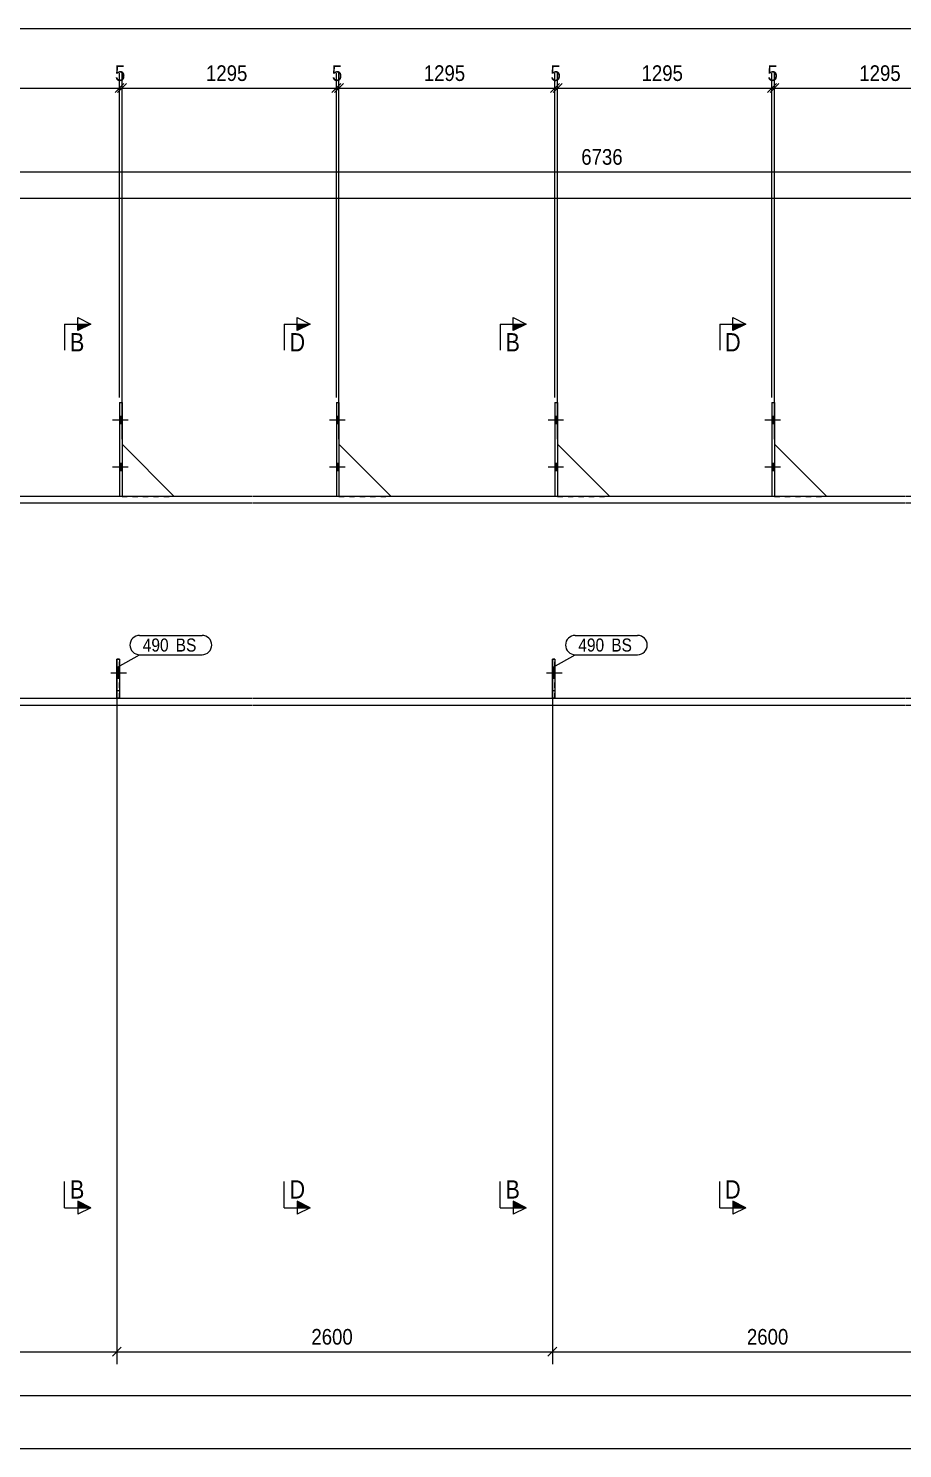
# Model space of a CAD drawing. Header units: millimetres. Extents: x 2 to 1174, y 1 to 825.
# Drawn here: x 302.2 to 469.7, y 292.7 to 565 of the extents above; entities that cross this region are included whole.
import ezdxf

# ---------------------------------------------------------------- set-up
doc = ezdxf.new("R2010")
doc.units = ezdxf.units.MM
for name, pattern in [('XKITLINE00', [0]), ('XKITLINE01', [4, 1, -1, 1, -1]), ('XKITLINE02', [4, 2, -2])]:
    doc.linetypes.add(name, pattern=pattern)
for name, color, linetype, lineweight in [('Bolt', 3, 'Continuous', 0), ('Dimensions', 7, 'Continuous', 0), ('Part', 2, 'Continuous', 0), ('PartMark', 7, 'Continuous', 0), ('Section', 6, 'Continuous', 0)]:
    doc.layers.add(name, color=color, linetype=linetype, lineweight=lineweight)
doc.styles.add('ARIAL', font='ARIAL.TTF')

# ---------------------------------------------------------------- blocks, each defined once
blk = doc.blocks.new('*A14')
at = {"layer": 'Part', "color": 7, "linetype": 'XKITLINE01', "lineweight": 0}
for p, q in [((319.12, 444.04), (319.12, 436.54)), ((319.62, 444.04), (319.12, 444.04)), ((319.62, 436.54), (319.62, 444.04)), ((319.12, 438.04), (319.62, 438.04)), ((319.12, 436.54), (319.62, 436.54))]:
    blk.add_line(p, q, dxfattribs=at)
blk = doc.blocks.new('*A15')
at = {"layer": 'Part', "color": 2, "linetype": 'XKITLINE00', "lineweight": 0}
for p, q in [((319.12, 436.54), (319.12, 444.04)), ((319.12, 444.04), (319.62, 444.04)), ((319.62, 444.04), (319.62, 436.54))]:
    blk.add_line(p, q, dxfattribs=at)
at = {"layer": 'Part', "color": 7, "linetype": 'XKITLINE01', "lineweight": 0}
for p, q in [((319.12, 438.04), (319.62, 438.04)), ((319.62, 436.54), (319.12, 436.54))]:
    blk.add_line(p, q, dxfattribs=at)
blk = doc.blocks.new('*A16')
at = {"layer": 'Part', "color": 2, "linetype": 'XKITLINE00', "lineweight": 0}
blk.add_line((330.12, 475.24), (320.12, 485.24), dxfattribs=at)
at = {"layer": 'Part', "color": 7, "linetype": 'XKITLINE01', "lineweight": 0}
for p, q in [((320.12, 485.24), (320.12, 475.24)), ((320.12, 475.24), (330.12, 475.24))]:
    blk.add_line(p, q, dxfattribs=at)
blk = doc.blocks.new('*A17')
at = {"layer": 'Part', "color": 2, "linetype": 'XKITLINE00', "lineweight": 0}
for p, q in [((319.62, 493.24), (320.12, 493.24)), ((319.62, 493.24), (319.62, 475.24)), ((320.12, 493.24), (320.12, 475.24))]:
    blk.add_line(p, q, dxfattribs=at)
at = {"layer": 'Part', "color": 7, "linetype": 'XKITLINE01', "lineweight": 0}
blk.add_line((320.12, 475.24), (319.62, 475.24), dxfattribs=at)
blk = doc.blocks.new('*A18')
at = {"layer": 'Part', "color": 2, "linetype": 'XKITLINE00', "lineweight": 0}
blk.add_line((371.7, 475.24), (361.7, 485.24), dxfattribs=at)
at = {"layer": 'Part', "color": 7, "linetype": 'XKITLINE01', "lineweight": 0}
for p, q in [((361.7, 485.24), (361.7, 475.24)), ((361.7, 475.24), (371.7, 475.24))]:
    blk.add_line(p, q, dxfattribs=at)
blk = doc.blocks.new('*A19')
at = {"layer": 'Part', "color": 2, "linetype": 'XKITLINE00', "lineweight": 0}
for p, q in [((361.2, 493.24), (361.7, 493.24)), ((361.2, 493.24), (361.2, 475.24)), ((361.7, 493.24), (361.7, 475.24))]:
    blk.add_line(p, q, dxfattribs=at)
at = {"layer": 'Part', "color": 7, "linetype": 'XKITLINE01', "lineweight": 0}
blk.add_line((361.7, 475.24), (361.2, 475.24), dxfattribs=at)
blk = doc.blocks.new('*A20')
at = {"layer": 'Part', "color": 7, "linetype": 'XKITLINE01', "lineweight": 0}
for p, q in [((402.6, 444.04), (402.6, 436.54)), ((403.1, 444.04), (402.6, 444.04)), ((403.1, 436.54), (403.1, 444.04)), ((402.6, 438.04), (403.1, 438.04)), ((402.6, 436.54), (403.1, 436.54))]:
    blk.add_line(p, q, dxfattribs=at)
blk = doc.blocks.new('*A21')
at = {"layer": 'Part', "color": 2, "linetype": 'XKITLINE00', "lineweight": 0}
for p, q in [((402.6, 436.54), (402.6, 444.04)), ((402.6, 444.04), (403.1, 444.04)), ((403.1, 444.04), (403.1, 436.54))]:
    blk.add_line(p, q, dxfattribs=at)
at = {"layer": 'Part', "color": 7, "linetype": 'XKITLINE01', "lineweight": 0}
for p, q in [((402.6, 438.04), (403.1, 438.04)), ((403.1, 436.54), (402.6, 436.54))]:
    blk.add_line(p, q, dxfattribs=at)
blk = doc.blocks.new('*A22')
at = {"layer": 'Part', "color": 2, "linetype": 'XKITLINE00', "lineweight": 0}
blk.add_line((413.6, 475.24), (403.6, 485.24), dxfattribs=at)
at = {"layer": 'Part', "color": 7, "linetype": 'XKITLINE01', "lineweight": 0}
for p, q in [((403.6, 485.24), (403.6, 475.24)), ((403.6, 475.24), (413.6, 475.24))]:
    blk.add_line(p, q, dxfattribs=at)
blk = doc.blocks.new('*A23')
at = {"layer": 'Part', "color": 2, "linetype": 'XKITLINE00', "lineweight": 0}
for p, q in [((403.1, 493.24), (403.6, 493.24)), ((403.1, 493.24), (403.1, 475.24)), ((403.6, 493.24), (403.6, 475.24))]:
    blk.add_line(p, q, dxfattribs=at)
at = {"layer": 'Part', "color": 7, "linetype": 'XKITLINE01', "lineweight": 0}
blk.add_line((403.6, 475.24), (403.1, 475.24), dxfattribs=at)
blk = doc.blocks.new('*A24')
at = {"layer": 'Part', "color": 2, "linetype": 'XKITLINE00', "lineweight": 0}
blk.add_line((455.18, 475.24), (445.18, 485.24), dxfattribs=at)
at = {"layer": 'Part', "color": 7, "linetype": 'XKITLINE01', "lineweight": 0}
for p, q in [((445.18, 485.24), (445.18, 475.24)), ((445.18, 475.24), (455.18, 475.24))]:
    blk.add_line(p, q, dxfattribs=at)
blk = doc.blocks.new('*A25')
at = {"layer": 'Part', "color": 2, "linetype": 'XKITLINE00', "lineweight": 0}
for p, q in [((444.68, 493.24), (445.18, 493.24)), ((444.68, 493.24), (444.68, 475.24)), ((445.18, 493.24), (445.18, 475.24))]:
    blk.add_line(p, q, dxfattribs=at)
at = {"layer": 'Part', "color": 7, "linetype": 'XKITLINE01', "lineweight": 0}
blk.add_line((445.18, 475.24), (444.68, 475.24), dxfattribs=at)
blk = doc.blocks.new('*A58')
at = {"layer": 'Bolt', "color": 3, "linetype": 'XKITLINE02', "lineweight": 0}
for p, q in [((320.97, 441.34), (317.97, 441.34)), ((319.62, 442.32), (319.12, 442.32)), ((319.62, 440.36), (319.12, 440.36))]:
    blk.add_line(p, q, dxfattribs=at)
blk = doc.blocks.new('*A59')
at = {"layer": 'Bolt'}
blk.add_hatch(color=3, dxfattribs=at).paths.add_polyline_path([(319.62, 440.36), (319.12, 440.36), (319.12, 442.32), (319.62, 442.32)], flags=17)
at = {"layer": 'Bolt', "color": 3, "linetype": 'XKITLINE00', "lineweight": 0}
for p, q in [((320.97, 441.34), (317.97, 441.34)), ((319.62, 442.32), (319.12, 442.32)), ((319.62, 440.36), (319.12, 440.36))]:
    blk.add_line(p, q, dxfattribs=at)
blk = doc.blocks.new('*A60')
at = {"layer": 'Bolt'}
for points in [[(319.62, 490.54), (320.12, 490.54), (320.12, 489.14), (319.62, 489.14)], [(319.62, 490.54), (320.12, 490.54), (320.12, 489.14), (319.62, 489.14)], [(319.62, 481.54), (320.12, 481.54), (320.12, 480.14), (319.62, 480.14)], [(319.62, 481.54), (320.12, 481.54), (320.12, 480.14), (319.62, 480.14)]]:
    blk.add_hatch(color=3, dxfattribs=at).paths.add_polyline_path(points, flags=17)
at = {"layer": 'Bolt', "color": 3, "linetype": 'XKITLINE00', "lineweight": 0}
for p, q in [((320.12, 490.54), (319.62, 490.54)), ((320.12, 490.54), (319.62, 490.54)), ((321.28, 489.84), (318.28, 489.84)), ((321.28, 489.84), (318.28, 489.84)), ((320.12, 489.14), (319.62, 489.14)), ((320.12, 489.14), (319.62, 489.14)), ((321.28, 480.84), (318.28, 480.84)), ((321.28, 480.84), (318.28, 480.84)), ((320.12, 481.54), (319.62, 481.54)), ((320.12, 481.54), (319.62, 481.54)), ((320.12, 480.14), (319.62, 480.14)), ((320.12, 480.14), (319.62, 480.14))]:
    blk.add_line(p, q, dxfattribs=at)
blk = doc.blocks.new('*A61')
at = {"layer": 'Bolt'}
for points in [[(361.2, 490.54), (361.7, 490.54), (361.7, 489.14), (361.2, 489.14)], [(361.2, 490.54), (361.7, 490.54), (361.7, 489.14), (361.2, 489.14)], [(361.2, 481.54), (361.7, 481.54), (361.7, 480.14), (361.2, 480.14)], [(361.2, 481.54), (361.7, 481.54), (361.7, 480.14), (361.2, 480.14)]]:
    blk.add_hatch(color=3, dxfattribs=at).paths.add_polyline_path(points, flags=17)
at = {"layer": 'Bolt', "color": 3, "linetype": 'XKITLINE00', "lineweight": 0}
for p, q in [((361.7, 490.54), (361.2, 490.54)), ((361.7, 490.54), (361.2, 490.54)), ((362.86, 489.84), (359.86, 489.84)), ((362.86, 489.84), (359.86, 489.84)), ((361.7, 489.14), (361.2, 489.14)), ((361.7, 489.14), (361.2, 489.14)), ((362.86, 480.84), (359.86, 480.84)), ((362.86, 480.84), (359.86, 480.84)), ((361.7, 481.54), (361.2, 481.54)), ((361.7, 481.54), (361.2, 481.54)), ((361.7, 480.14), (361.2, 480.14)), ((361.7, 480.14), (361.2, 480.14))]:
    blk.add_line(p, q, dxfattribs=at)
blk = doc.blocks.new('*A62')
at = {"layer": 'Bolt', "color": 3, "linetype": 'XKITLINE02', "lineweight": 0}
for p, q in [((404.45, 441.34), (401.45, 441.34)), ((403.1, 442.32), (402.6, 442.32)), ((403.1, 440.36), (402.6, 440.36))]:
    blk.add_line(p, q, dxfattribs=at)
blk = doc.blocks.new('*A63')
at = {"layer": 'Bolt'}
blk.add_hatch(color=3, dxfattribs=at).paths.add_polyline_path([(403.1, 440.36), (402.6, 440.36), (402.6, 442.32), (403.1, 442.32)], flags=17)
at = {"layer": 'Bolt', "color": 3, "linetype": 'XKITLINE00', "lineweight": 0}
for p, q in [((404.45, 441.34), (401.45, 441.34)), ((403.1, 442.32), (402.6, 442.32)), ((403.1, 440.36), (402.6, 440.36))]:
    blk.add_line(p, q, dxfattribs=at)
blk = doc.blocks.new('*A64')
at = {"layer": 'Bolt'}
for points in [[(403.1, 490.54), (403.6, 490.54), (403.6, 489.14), (403.1, 489.14)], [(403.1, 490.54), (403.6, 490.54), (403.6, 489.14), (403.1, 489.14)], [(403.1, 481.54), (403.6, 481.54), (403.6, 480.14), (403.1, 480.14)], [(403.1, 481.54), (403.6, 481.54), (403.6, 480.14), (403.1, 480.14)]]:
    blk.add_hatch(color=3, dxfattribs=at).paths.add_polyline_path(points, flags=17)
at = {"layer": 'Bolt', "color": 3, "linetype": 'XKITLINE00', "lineweight": 0}
for p, q in [((403.6, 490.54), (403.1, 490.54)), ((403.6, 490.54), (403.1, 490.54)), ((404.76, 489.84), (401.76, 489.84)), ((404.76, 489.84), (401.76, 489.84)), ((403.6, 489.14), (403.1, 489.14)), ((403.6, 489.14), (403.1, 489.14)), ((404.76, 480.84), (401.76, 480.84)), ((404.76, 480.84), (401.76, 480.84)), ((403.6, 481.54), (403.1, 481.54)), ((403.6, 481.54), (403.1, 481.54)), ((403.6, 480.14), (403.1, 480.14)), ((403.6, 480.14), (403.1, 480.14))]:
    blk.add_line(p, q, dxfattribs=at)
blk = doc.blocks.new('*A65')
at = {"layer": 'Bolt'}
for points in [[(444.68, 490.54), (445.18, 490.54), (445.18, 489.14), (444.68, 489.14)], [(444.68, 490.54), (445.18, 490.54), (445.18, 489.14), (444.68, 489.14)], [(444.68, 481.54), (445.18, 481.54), (445.18, 480.14), (444.68, 480.14)], [(444.68, 481.54), (445.18, 481.54), (445.18, 480.14), (444.68, 480.14)]]:
    blk.add_hatch(color=3, dxfattribs=at).paths.add_polyline_path(points, flags=17)
at = {"layer": 'Bolt', "color": 3, "linetype": 'XKITLINE00', "lineweight": 0}
for p, q in [((445.18, 490.54), (444.68, 490.54)), ((445.18, 490.54), (444.68, 490.54)), ((446.34, 489.84), (443.34, 489.84)), ((446.34, 489.84), (443.34, 489.84)), ((445.18, 489.14), (444.68, 489.14)), ((445.18, 489.14), (444.68, 489.14)), ((446.34, 480.84), (443.34, 480.84)), ((446.34, 480.84), (443.34, 480.84)), ((445.18, 481.54), (444.68, 481.54)), ((445.18, 481.54), (444.68, 481.54)), ((445.18, 480.14), (444.68, 480.14)), ((445.18, 480.14), (444.68, 480.14))]:
    blk.add_line(p, q, dxfattribs=at)
blk = doc.blocks.new('*A77')
at = {"layer": 'Part'}
blk.add_hatch(color=2, dxfattribs=at).paths.add_polyline_path([(511.37, 476.64), (512.97, 476.64), (512.17, 475.24)], flags=17)
at = {"layer": 'Part', "color": 2, "linetype": 'XKITLINE00', "lineweight": 0}
for p, q in [((512.17, 475.24), (511.37, 476.64)), ((511.37, 476.64), (512.97, 476.64)), ((512.97, 476.64), (512.17, 475.24)), ((345.12, 475.24), (100.86, 475.24)), ((345.12, 473.94), (100.86, 473.94)), ((386.7, 475.24), (345.22, 475.24)), ((386.7, 473.94), (345.22, 473.94)), ((428.6, 475.24), (386.8, 475.24)), ((428.6, 473.94), (386.8, 473.94)), ((470.18, 475.24), (428.7, 475.24)), ((470.18, 473.94), (428.7, 473.94)), ((512.08, 475.24), (470.28, 475.24)), ((512.08, 473.94), (470.28, 473.94)), ((530.81, 475.24), (512.18, 475.24)), ((530.81, 473.94), (512.18, 473.94)), ((530.81, 474.24), (530.81, 473.94)), ((100.86, 436.54), (345.12, 436.54)), ((345.22, 436.54), (386.7, 436.54)), ((386.8, 436.54), (428.6, 436.54)), ((428.7, 436.54), (470.18, 436.54)), ((470.28, 436.54), (512.08, 436.54)), ((512.18, 436.54), (530.81, 436.54)), ((530.81, 435.24), (530.81, 436.54)), ((100.86, 435.24), (345.12, 435.24)), ((345.22, 435.24), (386.7, 435.24)), ((386.8, 435.24), (428.6, 435.24)), ((428.7, 435.24), (470.18, 435.24)), ((470.28, 435.24), (512.08, 435.24)), ((512.18, 435.24), (530.81, 435.24))]:
    blk.add_line(p, q, dxfattribs=at)
at = {"layer": 'Part', "color": 7, "linetype": 'XKITLINE01', "lineweight": 0}
for p, q in [((100.86, 475.24), (100.86, 435.24)), ((530.81, 475.24), (530.81, 474.24)), ((530.81, 436.54), (530.81, 473.94))]:
    blk.add_line(p, q, dxfattribs=at)
at = {"layer": 'Part', "color": 2, "linetype": 'XKITLINE00', "lineweight": 0}
blk.add_circle((512.17, 476.14), 1, dxfattribs=at)
blk = doc.blocks.new('*A182')
at = {"layer": 'Dimensions', "color": 7, "linetype": 'XKITLINE00', "lineweight": 0}
blk.add_line((98.86, 564.98), (933.27, 564.98), dxfattribs=at)
blk = doc.blocks.new('*A194')
at = {"layer": 'Dimensions', "color": 7, "linetype": 'XKITLINE00', "lineweight": 0}
blk.add_line((100.86, 302.83), (885.64, 302.83), dxfattribs=at)
blk = doc.blocks.new('*A196')
at = {"layer": 'Dimensions', "color": 7, "linetype": 'XKITLINE00', "lineweight": 0}
blk.add_line((100.86, 532.45), (929.9, 532.45), dxfattribs=at)
blk = doc.blocks.new('*A197')
at = {"layer": 'Dimensions', "color": 7, "linetype": 'XKITLINE00', "lineweight": 0}
blk.add_line((100.86, 292.68), (917.23, 292.68), dxfattribs=at)
blk = doc.blocks.new('*A218')
at = {"layer": 'PartMark', "color": 7, "linetype": 'XKITLINE00', "lineweight": 0}
for p, q in [((406.97, 448.6), (418.93, 448.6)), ((402.73, 442.51), (406.97, 444.9)), ((406.97, 444.9), (418.93, 444.9))]:
    blk.add_line(p, q, dxfattribs=at)
for centre, start, end in [((406.97, 446.75), 90, 270), ((418.93, 446.75), 270, 90)]:
    blk.add_arc(centre, 1.85, start, end, dxfattribs=at)
at = {"layer": 'PartMark', "color": 3, "style": 'ARIAL', "width": 0.85}
for s, p in [('490', (407.57, 445.5)), ('BS', (413.88, 445.5))]:
    blk.add_text(s, height=2.5, dxfattribs=at).set_placement(p)
blk = doc.blocks.new('*A219')
at = {"layer": 'PartMark', "color": 7, "linetype": 'XKITLINE00', "lineweight": 0}
for p, q in [((323.49, 448.6), (335.45, 448.6)), ((319.25, 442.51), (323.49, 444.9)), ((323.49, 444.9), (335.45, 444.9))]:
    blk.add_line(p, q, dxfattribs=at)
for centre, start, end in [((323.49, 446.75), 90, 270), ((335.45, 446.75), 270, 90)]:
    blk.add_arc(centre, 1.85, start, end, dxfattribs=at)
at = {"layer": 'PartMark', "color": 3, "style": 'ARIAL', "width": 0.85}
for s, p in [('490', (324.09, 445.5)), ('BS', (330.4, 445.5))]:
    blk.add_text(s, height=2.5, dxfattribs=at).set_placement(p)
blk = doc.blocks.new('*A223')
at = {"layer": 'Section'}
for points in [[(395.1, 508.3), (397.6, 508.3), (395.1, 507.05)], [(395.1, 340.12), (397.6, 338.87), (395.1, 338.87)]]:
    blk.add_hatch(color=3, dxfattribs=at).paths.add_polyline_path(points, flags=17)
at = {"layer": 'Section', "color": 3, "linetype": 'XKITLINE00', "lineweight": 0}
for p, q in [((395.1, 507.05), (395.1, 509.55)), ((395.1, 509.55), (397.6, 508.3)), ((397.6, 508.3), (395.1, 507.05)), ((397.6, 338.87), (395.1, 340.12)), ((395.1, 340.12), (395.1, 337.62)), ((397.6, 338.87), (395.1, 337.62))]:
    blk.add_line(p, q, dxfattribs=at)
at = {"layer": 'Section', "color": 1, "linetype": 'XKITLINE00', "lineweight": 0}
for p, q in [((392.6, 508.3), (392.6, 503.3)), ((392.6, 508.3), (397.6, 508.3)), ((392.6, 338.87), (392.6, 343.87)), ((392.6, 338.87), (397.6, 338.87))]:
    blk.add_line(p, q, dxfattribs=at)
at = {"layer": 'Section', "color": 7, "style": 'ARIAL', "width": 0.85}
for p in [(393.6, 503.05), (393.6, 340.62)]:
    blk.add_text('B', height=3.5, dxfattribs=at).set_placement(p)
blk = doc.blocks.new('*A225')
at = {"layer": 'Section'}
for points in [[(311.62, 508.3), (314.12, 508.3), (311.62, 507.05)], [(311.62, 340.12), (314.12, 338.87), (311.62, 338.87)]]:
    blk.add_hatch(color=3, dxfattribs=at).paths.add_polyline_path(points, flags=17)
at = {"layer": 'Section', "color": 3, "linetype": 'XKITLINE00', "lineweight": 0}
for p, q in [((311.62, 507.05), (311.62, 509.55)), ((311.62, 509.55), (314.12, 508.3)), ((314.12, 508.3), (311.62, 507.05)), ((314.12, 338.87), (311.62, 340.12)), ((311.62, 340.12), (311.62, 337.62)), ((314.12, 338.87), (311.62, 337.62))]:
    blk.add_line(p, q, dxfattribs=at)
at = {"layer": 'Section', "color": 1, "linetype": 'XKITLINE00', "lineweight": 0}
for p, q in [((309.12, 508.3), (309.12, 503.3)), ((309.12, 508.3), (314.12, 508.3)), ((309.12, 338.87), (309.12, 343.87)), ((309.12, 338.87), (314.12, 338.87))]:
    blk.add_line(p, q, dxfattribs=at)
at = {"layer": 'Section', "color": 7, "style": 'ARIAL', "width": 0.85}
for p in [(310.12, 503.05), (310.12, 340.62)]:
    blk.add_text('B', height=3.5, dxfattribs=at).set_placement(p)
blk = doc.blocks.new('*A226')
at = {"layer": 'Section'}
for points in [[(437.18, 508.3), (439.68, 508.3), (437.18, 507.05)], [(437.18, 340.12), (439.68, 338.87), (437.18, 338.87)]]:
    blk.add_hatch(color=3, dxfattribs=at).paths.add_polyline_path(points, flags=17)
at = {"layer": 'Section', "color": 3, "linetype": 'XKITLINE00', "lineweight": 0}
for p, q in [((437.18, 507.05), (437.18, 509.55)), ((437.18, 509.55), (439.68, 508.3)), ((439.68, 508.3), (437.18, 507.05)), ((439.68, 338.87), (437.18, 340.12)), ((437.18, 340.12), (437.18, 337.62)), ((439.68, 338.87), (437.18, 337.62))]:
    blk.add_line(p, q, dxfattribs=at)
at = {"layer": 'Section', "color": 1, "linetype": 'XKITLINE00', "lineweight": 0}
for p, q in [((434.68, 508.3), (434.68, 503.3)), ((434.68, 508.3), (439.68, 508.3)), ((434.68, 338.87), (434.68, 343.87)), ((434.68, 338.87), (439.68, 338.87))]:
    blk.add_line(p, q, dxfattribs=at)
at = {"layer": 'Section', "color": 7, "style": 'ARIAL', "width": 0.85}
for p in [(435.68, 503.05), (435.68, 340.62)]:
    blk.add_text('D', height=3.5, dxfattribs=at).set_placement(p)
blk = doc.blocks.new('*A227')
at = {"layer": 'Section'}
for points in [[(353.7, 508.3), (356.2, 508.3), (353.7, 507.05)], [(353.7, 340.12), (356.2, 338.87), (353.7, 338.87)]]:
    blk.add_hatch(color=3, dxfattribs=at).paths.add_polyline_path(points, flags=17)
at = {"layer": 'Section', "color": 3, "linetype": 'XKITLINE00', "lineweight": 0}
for p, q in [((353.7, 507.05), (353.7, 509.55)), ((353.7, 509.55), (356.2, 508.3)), ((356.2, 508.3), (353.7, 507.05)), ((356.2, 338.87), (353.7, 340.12)), ((353.7, 340.12), (353.7, 337.62)), ((356.2, 338.87), (353.7, 337.62))]:
    blk.add_line(p, q, dxfattribs=at)
at = {"layer": 'Section', "color": 1, "linetype": 'XKITLINE00', "lineweight": 0}
for p, q in [((351.2, 508.3), (351.2, 503.3)), ((351.2, 508.3), (356.2, 508.3)), ((351.2, 338.87), (351.2, 343.87)), ((351.2, 338.87), (356.2, 338.87))]:
    blk.add_line(p, q, dxfattribs=at)
at = {"layer": 'Section', "color": 7, "style": 'ARIAL', "width": 0.85}
for p in [(352.2, 503.05), (352.2, 340.62)]:
    blk.add_text('D', height=3.5, dxfattribs=at).set_placement(p)
blk = doc.blocks.new('*A230')
at = {"layer": 'Dimensions', "color": 7, "linetype": 'XKITLINE00', "lineweight": 0}
for p, q in [((190.12, 486.24), (190.12, 556.4)), ((319.62, 494.24), (319.62, 556.4)), ((190.97, 554.4), (189.27, 552.71)), ((190.12, 553.55), (319.62, 553.55)), ((320.47, 554.4), (318.77, 552.71))]:
    blk.add_line(p, q, dxfattribs=at)
at = {"layer": 'Dimensions', "color": 3}
for p in [(190.12, 553.55), (319.62, 553.55)]:
    blk.add_point(p, dxfattribs=at)
at = {"layer": 'Dimensions', "color": 3, "style": 'ARIAL', "width": 0.85}
blk.add_text('1295', height=3, dxfattribs=at).set_placement((250.42, 554.9))
blk = doc.blocks.new('*A231')
at = {"layer": 'Dimensions', "color": 7, "linetype": 'XKITLINE00', "lineweight": 0}
for p, q in [((319.62, 494.24), (319.62, 556.4)), ((320.12, 486.24), (320.12, 556.4)), ((320.47, 554.4), (318.77, 552.71)), ((320.97, 554.4), (319.27, 552.71)), ((319.62, 553.55), (320.12, 553.55))]:
    blk.add_line(p, q, dxfattribs=at)
at = {"layer": 'Dimensions', "color": 3}
for p in [(319.62, 553.55), (320.12, 553.55)]:
    blk.add_point(p, dxfattribs=at)
at = {"layer": 'Dimensions', "color": 3, "style": 'ARIAL', "width": 0.85}
blk.add_text('5', height=3, dxfattribs=at).set_placement((318.76, 554.9))
blk = doc.blocks.new('*A232')
at = {"layer": 'Dimensions', "color": 7, "linetype": 'XKITLINE00', "lineweight": 0}
for p, q in [((320.12, 486.24), (320.12, 556.4)), ((361.2, 494.24), (361.2, 556.4)), ((320.97, 554.4), (319.27, 552.71)), ((320.12, 553.55), (361.2, 553.55)), ((362.05, 554.4), (360.35, 552.71))]:
    blk.add_line(p, q, dxfattribs=at)
at = {"layer": 'Dimensions', "color": 3}
for p in [(320.12, 553.55), (361.2, 553.55)]:
    blk.add_point(p, dxfattribs=at)
at = {"layer": 'Dimensions', "color": 3, "style": 'ARIAL', "width": 0.85}
blk.add_text('1295', height=3, dxfattribs=at).set_placement((336.21, 554.9))
blk = doc.blocks.new('*A233')
at = {"layer": 'Dimensions', "color": 7, "linetype": 'XKITLINE00', "lineweight": 0}
for p, q in [((361.2, 494.24), (361.2, 556.4)), ((361.7, 486.24), (361.7, 556.4)), ((362.05, 554.4), (360.35, 552.71)), ((362.55, 554.4), (360.85, 552.71)), ((361.2, 553.55), (361.7, 553.55))]:
    blk.add_line(p, q, dxfattribs=at)
at = {"layer": 'Dimensions', "color": 3}
for p in [(361.2, 553.55), (361.7, 553.55)]:
    blk.add_point(p, dxfattribs=at)
at = {"layer": 'Dimensions', "color": 3, "style": 'ARIAL', "width": 0.85}
blk.add_text('5', height=3, dxfattribs=at).set_placement((360.34, 554.9))
blk = doc.blocks.new('*A234')
at = {"layer": 'Dimensions', "color": 7, "linetype": 'XKITLINE00', "lineweight": 0}
for p, q in [((361.7, 486.24), (361.7, 556.4)), ((403.1, 494.24), (403.1, 556.4)), ((362.55, 554.4), (360.85, 552.71)), ((361.7, 553.55), (403.1, 553.55)), ((403.95, 554.4), (402.25, 552.71))]:
    blk.add_line(p, q, dxfattribs=at)
at = {"layer": 'Dimensions', "color": 3}
for p in [(361.7, 553.55), (403.1, 553.55)]:
    blk.add_point(p, dxfattribs=at)
at = {"layer": 'Dimensions', "color": 3, "style": 'ARIAL', "width": 0.85}
blk.add_text('1295', height=3, dxfattribs=at).set_placement((377.95, 554.9))
blk = doc.blocks.new('*A235')
at = {"layer": 'Dimensions', "color": 7, "linetype": 'XKITLINE00', "lineweight": 0}
for p, q in [((403.1, 494.24), (403.1, 556.4)), ((403.6, 486.24), (403.6, 556.4)), ((403.95, 554.4), (402.25, 552.71)), ((404.45, 554.4), (402.75, 552.71)), ((403.1, 553.55), (403.6, 553.55))]:
    blk.add_line(p, q, dxfattribs=at)
at = {"layer": 'Dimensions', "color": 3}
for p in [(403.1, 553.55), (403.6, 553.55)]:
    blk.add_point(p, dxfattribs=at)
at = {"layer": 'Dimensions', "color": 3, "style": 'ARIAL', "width": 0.85}
blk.add_text('5', height=3, dxfattribs=at).set_placement((402.24, 554.9))
blk = doc.blocks.new('*A236')
at = {"layer": 'Dimensions', "color": 7, "linetype": 'XKITLINE00', "lineweight": 0}
for p, q in [((403.6, 486.24), (403.6, 556.4)), ((444.68, 494.24), (444.68, 556.4)), ((404.45, 554.4), (402.75, 552.71)), ((403.6, 553.55), (444.68, 553.55)), ((445.53, 554.4), (443.83, 552.71))]:
    blk.add_line(p, q, dxfattribs=at)
at = {"layer": 'Dimensions', "color": 3}
for p in [(403.6, 553.55), (444.68, 553.55)]:
    blk.add_point(p, dxfattribs=at)
at = {"layer": 'Dimensions', "color": 3, "style": 'ARIAL', "width": 0.85}
blk.add_text('1295', height=3, dxfattribs=at).set_placement((419.69, 554.9))
blk = doc.blocks.new('*A237')
at = {"layer": 'Dimensions', "color": 7, "linetype": 'XKITLINE00', "lineweight": 0}
for p, q in [((444.68, 494.24), (444.68, 556.4)), ((445.18, 486.24), (445.18, 556.4)), ((445.53, 554.4), (443.83, 552.71)), ((446.03, 554.4), (444.33, 552.71)), ((444.68, 553.55), (445.18, 553.55))]:
    blk.add_line(p, q, dxfattribs=at)
at = {"layer": 'Dimensions', "color": 3}
for p in [(444.68, 553.55), (445.18, 553.55)]:
    blk.add_point(p, dxfattribs=at)
at = {"layer": 'Dimensions', "color": 3, "style": 'ARIAL', "width": 0.85}
blk.add_text('5', height=3, dxfattribs=at).set_placement((443.82, 554.9))
blk = doc.blocks.new('*A238')
at = {"layer": 'Dimensions', "color": 7, "linetype": 'XKITLINE00', "lineweight": 0}
for p, q in [((445.18, 486.24), (445.18, 556.4)), ((486.58, 494.24), (486.58, 556.4)), ((446.03, 554.4), (444.33, 552.71)), ((445.18, 553.55), (486.58, 553.55)), ((487.43, 554.4), (485.73, 552.71))]:
    blk.add_line(p, q, dxfattribs=at)
at = {"layer": 'Dimensions', "color": 3}
for p in [(445.18, 553.55), (486.58, 553.55)]:
    blk.add_point(p, dxfattribs=at)
at = {"layer": 'Dimensions', "color": 3, "style": 'ARIAL', "width": 0.85}
blk.add_text('1295', height=3, dxfattribs=at).set_placement((461.43, 554.9))
blk = doc.blocks.new('*A246')
at = {"layer": 'Dimensions', "color": 7, "linetype": 'XKITLINE00', "lineweight": 0}
for p, q in [((319.12, 443.04), (319.12, 308.86)), ((189.12, 413.61), (189.12, 308.86)), ((189.97, 312.11), (188.27, 310.41)), ((189.12, 311.26), (319.12, 311.26)), ((319.97, 312.11), (318.27, 310.41))]:
    blk.add_line(p, q, dxfattribs=at)
at = {"layer": 'Dimensions', "color": 3}
for p in [(189.12, 311.26), (319.12, 311.26)]:
    blk.add_point(p, dxfattribs=at)
at = {"layer": 'Dimensions', "color": 3, "style": 'ARIAL', "width": 0.85}
blk.add_text('1300', height=3, dxfattribs=at).set_placement((249.67, 312.61))
blk = doc.blocks.new('*A247')
at = {"layer": 'Dimensions', "color": 7, "linetype": 'XKITLINE00', "lineweight": 0}
for p, q in [((319.12, 443.04), (319.12, 308.86)), ((402.6, 443.04), (402.6, 308.86)), ((319.97, 312.11), (318.27, 310.41)), ((319.12, 311.26), (402.6, 311.26)), ((403.45, 312.11), (401.75, 310.41))]:
    blk.add_line(p, q, dxfattribs=at)
at = {"layer": 'Dimensions', "color": 3}
for p in [(319.12, 311.26), (402.6, 311.26)]:
    blk.add_point(p, dxfattribs=at)
at = {"layer": 'Dimensions', "color": 3, "style": 'ARIAL', "width": 0.85}
blk.add_text('2600', height=3, dxfattribs=at).set_placement((356.41, 312.61))
blk = doc.blocks.new('*A248')
at = {"layer": 'Dimensions', "color": 7, "linetype": 'XKITLINE00', "lineweight": 0}
for p, q in [((402.6, 443.04), (402.6, 308.86)), ((486.08, 443.04), (486.08, 308.86)), ((403.45, 312.11), (401.75, 310.41)), ((402.6, 311.26), (486.08, 311.26)), ((486.93, 312.11), (485.23, 310.41))]:
    blk.add_line(p, q, dxfattribs=at)
at = {"layer": 'Dimensions', "color": 3}
for p in [(402.6, 311.26), (486.08, 311.26)]:
    blk.add_point(p, dxfattribs=at)
at = {"layer": 'Dimensions', "color": 3, "style": 'ARIAL', "width": 0.85}
blk.add_text('2600', height=3, dxfattribs=at).set_placement((439.89, 312.61))
blk = doc.blocks.new('*A251')
at = {"layer": 'Dimensions', "color": 7, "linetype": 'XKITLINE00', "lineweight": 0}
for p, q in [((296.52, 474.94), (296.52, 540.34)), ((528.66, 486.24), (528.66, 540.34)), ((297.37, 538.34), (295.68, 536.65)), ((296.52, 537.49), (528.66, 537.49)), ((529.51, 538.34), (527.81, 536.65))]:
    blk.add_line(p, q, dxfattribs=at)
at = {"layer": 'Dimensions', "color": 3}
for p in [(296.52, 537.49), (528.66, 537.49)]:
    blk.add_point(p, dxfattribs=at)
at = {"layer": 'Dimensions', "color": 3, "style": 'ARIAL', "width": 0.85}
blk.add_text('6736', height=3, dxfattribs=at).set_placement((408.14, 538.84))

msp = doc.modelspace()

# ---------------------------------------------------------------- block references
at = {"lineweight": 0}
for name in ['*A182', '*A230', '*A231', '*A232', '*A233', '*A234', '*A235', '*A236', '*A237', '*A238', '*A251', '*A196', '*A225', '*A227', '*A223', '*A226', '*A17', '*A19', '*A23', '*A25', '*A60', '*A61', '*A64', '*A65', '*A16', '*A18', '*A22', '*A24', '*A219', '*A218', '*A14', '*A15', '*A20', '*A21', '*A246', '*A58', '*A59', '*A247', '*A62', '*A63', '*A248', '*A194', '*A197']:
    msp.add_blockref(name, (0, 0), dxfattribs=at)
at = {"layer": 'Part', "lineweight": 0}
msp.add_blockref('*A77', (0, 0), dxfattribs=at)

doc.saveas('drawing.dxf')
